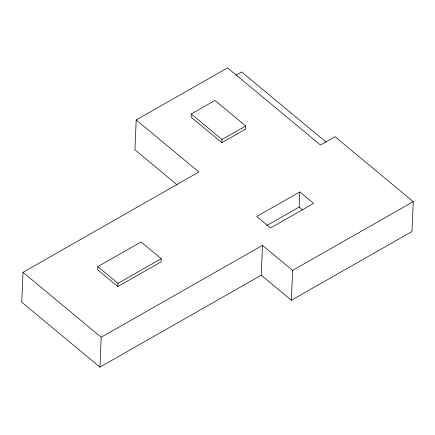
<?xml version="1.0" encoding="UTF-8"?>
<svg xmlns="http://www.w3.org/2000/svg" width="435" height="435" viewBox="0 0 435 435"><rect width="100%" height="100%" fill="white"/><g stroke="black" fill="none" stroke-linecap="round" stroke-linejoin="round"><path stroke-width="0.65" d="M261.234 275.23L291.358 300.248L411.999 231.529L413.25 201.666L335.053 136.731L320.486 145.029L227.587 67.887L136.188 119.946L198.866 171.994L23.001 272.332L21.75 302.2L99.925 367.113L261.234 275.23L262.484 245.367L101.176 337.245L99.925 367.113M97.831 266.633L97.696 269.814L117.82 286.524L161.081 261.881L161.216 258.694L141.098 241.99L97.831 266.633L117.95 283.337L117.82 286.524M136.188 119.946L134.937 149.814L177.105 184.832M191.253 113.981L191.123 117.167L221.839 142.675L245.574 129.157L245.71 125.971L214.988 100.463L191.253 113.981L221.975 139.488L221.839 142.675M291.358 300.248L292.608 270.38L262.484 245.367M302.727 210.067L299.149 207.093L299.78 191.96L256.726 216.483L270.537 227.951L313.591 203.428L299.78 191.96M235.808 75.255L241.637 71.938L326.185 142.142M221.975 139.488L245.71 125.971M117.95 283.337L161.216 258.694M266.709 225.569L299.149 207.093M292.608 270.38L413.25 201.666M23.001 272.332L101.176 337.245"/></g></svg>
